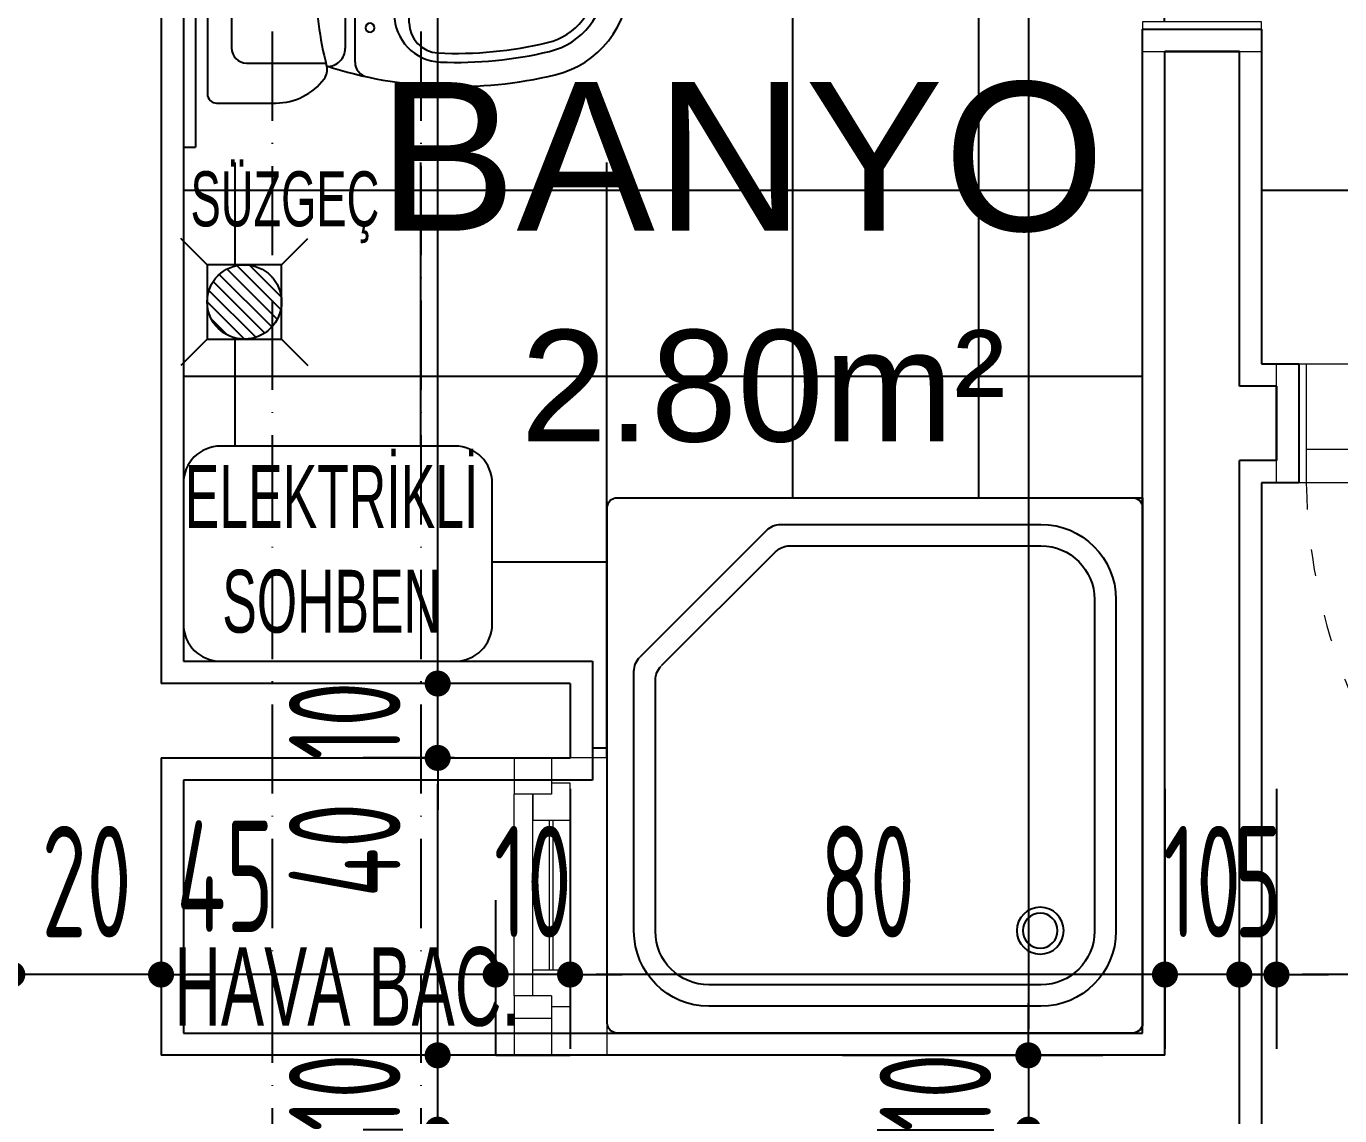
# Model space of a CAD drawing. Extents: x 41749 to 92598, y -24291 to 29432.
# Drawn here: x 59052.9 to 59229.6, y -22874.5 to -22727.9 of the extents above; entities that cross this region are included whole.
import ezdxf

# ---------------------------------------------------------------- set-up
doc = ezdxf.new("R2010")
doc.units = 0
doc.header["$MEASUREMENT"] = 0
doc.header["$PDMODE"] = 3
doc.linetypes.add('ACAD_ISO03W100', pattern=[30, 12, -18])
doc.linetypes.add('ACAD_ISO10W100', pattern=[18, 12, -3, 0, -3])
doc.layers.get('0').update_dxf_attribs({"linetype": 'CONTINUOUS'})
doc.layers.get('Defpoints').update_dxf_attribs({"linetype": 'CONTINUOUS'})
for name, color, linetype in [('AKS', 10, 'CONTINUOUS'), ('DUVAR', 6, 'CONTINUOUS'), ('İÇ ÖLÇÜ', 95, 'CONTINUOUS'), ('MAHAL', 21, 'CONTINUOUS'), ('SIVA', 7, 'CONTINUOUS'), ('tar', 12, 'CONTINUOUS'), ('tefriş', 12, 'CONTINUOUS'), ('YAZI', 7, 'CONTINUOUS')]:
    doc.layers.add(name, color=color, linetype=linetype)
for name, color, linetype, lineweight in [('KAPI-ACILIM1', 13, 'ACAD_ISO03W100', 20), ('KAPI-GOR', 153, 'CONTINUOUS', 15), ('KAPI-KASA', 34, 'CONTINUOUS', 20)]:
    doc.layers.add(name, color=color, linetype=linetype, lineweight=lineweight)
doc.styles.add('mahal', font='arial.ttf', dxfattribs={"height": 70})
doc.styles.add('OLCU', font='isocpeur.ttf', dxfattribs={"width": 0.59})
doc.dimstyles.new('OLCU3', dxfattribs={"dimscale": 0.5, "dimtxt": 30, "dimasz": 7, "dimexe": 20, "dimexo": 0, "dimgap": 10, "dimtad": 1, "dimdec": 4, "dimrnd": 0.5, "dimdsep": 46, "dimtxsty": 'OLCU', "dimblk1": 'DOT', "dimblk2": 'DOT', "dimsah": 1, "dimcen": 0.09, "dimclrt": 4, "dimadec": 0, "dimazin": 0, "dimtfac": 1, "dimtdec": 4, "dimtix": 1, "dimtmove": 2, "dimatfit": 3, "dimfxl": 0, "dimtolj": 1, "dimtzin": 0, "dimarcsym": 0})

# ---------------------------------------------------------------- blocks, each defined once
blk = doc.blocks.new('klz1')
at = {"layer": 'tefriş', "linetype": 'Continuous'}
for p, q in [((137402.96, 93241.87), (137375.4, 93241.87)), ((137375.4, 93241.87), (137375.4, 93239.87)), ((137402.96, 93241.87), (137430.52, 93241.87)), ((137430.52, 93241.87), (137430.52, 93239.87)), ((137402.96, 93239.87), (137375.4, 93239.87)), ((137402.96, 93239.87), (137430.52, 93239.87)), ((137382.71, 93236.37), (137382.71, 93226.52)), ((137402.96, 93237.87), (137384.21, 93237.87)), ((137402.96, 93237.87), (137421.71, 93237.87)), ((137423.21, 93236.37), (137423.21, 93226.52)), ((137402.96, 93233.87), (137391.86, 93233.87)), ((137402.96, 93233.87), (137414.06, 93233.87)), ((137389.36, 93231.37), (137389.36, 93218.21)), ((137416.56, 93231.37), (137416.56, 93218.21)), ((137402.96, 93214.99), (137391.79, 93214.99)), ((137402.96, 93214.99), (137414.13, 93214.99)), ((137389.5, 93213.37), (137402.96, 93213.37)), ((137416.41, 93213.37), (137402.96, 93213.37)), ((137397.51, 93206.87), (137402.96, 93206.87)), ((137408.41, 93206.87), (137402.96, 93206.87)), ((137396.03, 93204.37), (137402.96, 93204.37)), ((137409.89, 93204.37), (137402.96, 93204.37)), ((137400.47, 93190.01), (137402.96, 93190.01)), ((137405.45, 93190.01), (137402.96, 93190.01))]:
    blk.add_line(p, q, dxfattribs=at)
for centre, radius, start, end in [((137384.21, 93236.37), 1.5, 90, 180), ((137421.71, 93236.37), 1.5, 0, 90), ((137391.86, 93231.37), 2.5, 90, 180), ((137414.06, 93231.37), 2.5, 0, 90), ((137402.96, 93228.87), 2, 90, 270), ((137402.96, 93228.87), 2, 270, 90), ((137392.71, 93226.52), 10, 180, 233.367), ((137413.21, 93226.52), 10, 306.633, 0), ((137402.96, 93163.59), 56.29, 90, 104.5064), ((137402.96, 93163.59), 56.29, 75.4936, 90), ((137455.46, 93196.51), 70, 162.0548, 193.5362), ((137388.23, 93220.5), 2.5, 233.367, 284.5064), ((137391.79, 93217.99), 3, 178.6368, 270), ((137414.13, 93217.99), 3, 270, 1.3632), ((137350.46, 93196.51), 70, 346.4638, 17.9452), ((137417.68, 93220.5), 2.5, 255.4936, 306.633), ((137389.5, 93210.87), 2.5, 90, 167.7163), ((137416.41, 93210.87), 2.5, 12.2837, 90), ((137395.21, 93210.87), 0.75, 0, 180), ((137395.21, 93210.87), 0.75, 180, 0), ((137410.71, 93210.87), 0.75, 0, 180), ((137410.71, 93210.87), 0.75, 180, 0), ((137397.51, 93198.87), 8, 90, 177.6672), ((137408.41, 93198.87), 8, 2.3328, 90), ((137396.03, 93199.37), 5, 90, 177.2441), ((137409.89, 93199.37), 5, 2.7559, 90), ((137455.46, 93196.51), 66, 177.6672, 193.5362), ((137455.46, 93196.51), 64.5, 177.2441, 193.5362), ((137350.46, 93196.51), 64.5, 346.4638, 2.7559), ((137350.46, 93196.51), 66, 346.4638, 2.3328), ((137400.47, 93189.01), 1, 90, 187.7658), ((137455.46, 93196.51), 56.5, 187.7658, 193.5362), ((137350.46, 93196.51), 56.5, 346.4638, 352.2342), ((137405.45, 93189.01), 1, 352.2342, 90), ((137402.96, 93183.87), 2.5, 193.5362, 270), ((137402.96, 93183.87), 2.5, 270, 346.4638), ((137402.96, 93183.87), 16, 193.5362, 270), ((137402.96, 93183.87), 12, 193.5362, 270), ((137402.96, 93183.87), 10.5, 193.5362, 270), ((137402.96, 93183.87), 10.5, 270, 346.4638), ((137402.96, 93183.87), 12, 270, 346.4638), ((137402.96, 93183.87), 16, 270, 346.4638)]:
    blk.add_arc(centre, radius, start, end, dxfattribs=at)
blk = doc.blocks.new('d3')
at = {"layer": 'tefriş', "linetype": 'Continuous'}
for p, q in [((142185.37, 92449.76), (142106.87, 92449.76)), ((142106.87, 92449.76), (142106.87, 92371.26)), ((142186.87, 92371.26), (142186.87, 92448.26)), ((142160.92, 92445.76), (142122.07, 92445.76)), ((142163.04, 92444.88), (142181.99, 92425.93)), ((142159.59, 92442.56), (142122.07, 92442.56)), ((142161.71, 92441.68), (142178.79, 92424.61)), ((142110.87, 92434.56), (142110.87, 92384.96)), ((142114.07, 92434.56), (142114.07, 92384.96)), ((142179.67, 92384.96), (142179.67, 92422.48)), ((142182.87, 92384.96), (142182.87, 92423.81)), ((142122.07, 92376.96), (142171.67, 92376.96)), ((142122.07, 92373.76), (142171.67, 92373.76)), ((142108.37, 92369.76), (142185.37, 92369.76))]:
    blk.add_line(p, q, dxfattribs=at)
for radius in [3.5, 2.6]:
    blk.add_circle((142122.17, 92385.06), radius, dxfattribs=at)
for centre, radius, start, end in [((142108.37, 92448.26), 1.5, 90, 180), ((142185.37, 92448.26), 1.5, 0, 90), ((142122.07, 92434.56), 11.2, 90, 180), ((142160.92, 92442.76), 3, 45, 90), ((142122.07, 92434.56), 8, 90, 180), ((142159.59, 92439.56), 3, 45, 90), ((142179.87, 92423.81), 3, 0, 45), ((142176.67, 92422.48), 3, 0, 45), ((142122.07, 92384.96), 11.2, 180, 270), ((142122.07, 92384.96), 8, 180, 270), ((142171.67, 92384.96), 8, 270, 0), ((142171.67, 92384.96), 11.2, 270, 0), ((142108.37, 92371.26), 1.5, 180, 270), ((142185.37, 92371.26), 1.5, 270, 0)]:
    blk.add_arc(centre, radius, start, end, dxfattribs=at)
blk = doc.blocks.new('DOT')
at = {"color": 0, "linetype": 'ByBlock'}
blk.add_line((-0.5, 0), (-1, 0), dxfattribs=at)
at = {"color": 0, "linetype": 'ByBlock', "const_width": 0.5}
blk.add_lwpolyline([(-0.25, 0, 1), (0.25, 0, 1)], format="xyb", close=True, dxfattribs=at)
blk = doc.blocks.new('*D834')
at = {"layer": 'Defpoints', "color": 0, "transparency": 16777216}
for p in [(59221.06, -22781.34), (59311.06, -22781.34), (59221.06, -22855.48)]:
    blk.add_point(p, dxfattribs=at)
at = {"layer": 'İÇ ÖLÇÜ', "color": 0, "lineweight": -2, "transparency": 16777216}
for p, q in [((59221.06, -22830.48), (59221.06, -22865.48)), ((59311.06, -22830.48), (59311.06, -22865.48)), ((59307.56, -22855.48), (59224.56, -22855.48))]:
    blk.add_line(p, q, dxfattribs=at)
at = {"layer": 'İÇ ÖLÇÜ', "color": 0, "lineweight": -2, "transparency": 16777216, "xscale": 3.5, "yscale": 3.5, "zscale": 3.5, "rotation": 180}
blk.add_blockref('DOT', (59221.06, -22855.48), dxfattribs=at)
at = {"layer": 'İÇ ÖLÇÜ', "color": 0, "lineweight": -2, "transparency": 16777216, "xscale": 3.5, "yscale": 3.5, "zscale": 3.5}
blk.add_blockref('DOT', (59311.06, -22855.48), dxfattribs=at)
at = {"layer": 'İÇ ÖLÇÜ', "color": 4, "transparency": 16777216, "insert": (59266.06, -22842.98), "char_height": 15, "attachment_point": 5, "style": 'OLCU'}
blk.add_mtext('\\A1;90', dxfattribs=at)
blk = doc.blocks.new('*D835')
at = {"layer": 'Defpoints', "color": 0, "transparency": 16777216}
for p in [(59221.06, -22781.34), (59216.06, -22786.34), (59216.06, -22855.48)]:
    blk.add_point(p, dxfattribs=at)
at = {"layer": 'İÇ ÖLÇÜ', "color": 0, "lineweight": -2, "transparency": 16777216}
for p, q in [((59216.06, -22830.48), (59216.06, -22865.48)), ((59221.06, -22830.48), (59221.06, -22865.48)), ((59212.56, -22855.48), (59209.06, -22855.48)), ((59221.06, -22855.48), (59216.06, -22855.48)), ((59224.56, -22855.48), (59228.06, -22855.48))]:
    blk.add_line(p, q, dxfattribs=at)
at = {"layer": 'İÇ ÖLÇÜ', "color": 0, "lineweight": -2, "transparency": 16777216, "xscale": 3.5, "yscale": 3.5, "zscale": 3.5}
blk.add_blockref('DOT', (59216.06, -22855.48), dxfattribs=at)
at = {"layer": 'İÇ ÖLÇÜ', "color": 0, "lineweight": -2, "transparency": 16777216, "xscale": 3.5, "yscale": 3.5, "zscale": 3.5, "rotation": 180}
blk.add_blockref('DOT', (59221.06, -22855.48), dxfattribs=at)
at = {"layer": 'İÇ ÖLÇÜ', "color": 4, "transparency": 16777216, "insert": (59218.56, -22842.98), "char_height": 15, "attachment_point": 5, "style": 'OLCU'}
blk.add_mtext('\\A1;5', dxfattribs=at)
blk = doc.blocks.new('*D905')
at = {"layer": 'Defpoints', "color": 0, "transparency": 16777216}
for p in [(59206.06, -22786.34), (59216.06, -22786.34), (59206.06, -22855.48)]:
    blk.add_point(p, dxfattribs=at)
at = {"layer": 'İÇ ÖLÇÜ', "color": 0, "lineweight": -2, "transparency": 16777216}
for p, q in [((59206.06, -22830.48), (59206.06, -22865.48)), ((59216.06, -22830.48), (59216.06, -22865.48)), ((59202.56, -22855.48), (59199.06, -22855.48)), ((59216.06, -22855.48), (59206.06, -22855.48)), ((59219.56, -22855.48), (59223.06, -22855.48))]:
    blk.add_line(p, q, dxfattribs=at)
at = {"layer": 'İÇ ÖLÇÜ', "color": 0, "lineweight": -2, "transparency": 16777216, "xscale": 3.5, "yscale": 3.5, "zscale": 3.5}
blk.add_blockref('DOT', (59206.06, -22855.48), dxfattribs=at)
at = {"layer": 'İÇ ÖLÇÜ', "color": 0, "lineweight": -2, "transparency": 16777216, "xscale": 3.5, "yscale": 3.5, "zscale": 3.5, "rotation": 180}
blk.add_blockref('DOT', (59216.06, -22855.48), dxfattribs=at)
at = {"layer": 'İÇ ÖLÇÜ', "color": 4, "transparency": 16777216, "insert": (59211.06, -22842.98), "char_height": 15, "attachment_point": 5, "style": 'OLCU'}
blk.add_mtext('\\A1;10', dxfattribs=at)
blk = doc.blocks.new('*D906')
at = {"layer": 'Defpoints', "color": 0, "transparency": 16777216}
for p in [(59206.06, -22786.34), (59126.06, -22821.34), (59126.06, -22855.48)]:
    blk.add_point(p, dxfattribs=at)
at = {"layer": 'İÇ ÖLÇÜ', "color": 0, "lineweight": -2, "transparency": 16777216}
for p, q in [((59126.06, -22830.48), (59126.06, -22865.48)), ((59206.06, -22830.48), (59206.06, -22865.48)), ((59202.56, -22855.48), (59129.56, -22855.48))]:
    blk.add_line(p, q, dxfattribs=at)
at = {"layer": 'İÇ ÖLÇÜ', "color": 0, "lineweight": -2, "transparency": 16777216, "xscale": 3.5, "yscale": 3.5, "zscale": 3.5, "rotation": 180}
blk.add_blockref('DOT', (59126.06, -22855.48), dxfattribs=at)
at = {"layer": 'İÇ ÖLÇÜ', "color": 0, "lineweight": -2, "transparency": 16777216, "xscale": 3.5, "yscale": 3.5, "zscale": 3.5}
blk.add_blockref('DOT', (59206.06, -22855.48), dxfattribs=at)
at = {"layer": 'İÇ ÖLÇÜ', "color": 4, "transparency": 16777216, "insert": (59166.06, -22842.98), "char_height": 15, "attachment_point": 5, "style": 'OLCU'}
blk.add_mtext('\\A1;80', dxfattribs=at)
blk = doc.blocks.new('*D907')
at = {"layer": 'Defpoints', "color": 0, "transparency": 16777216}
for p in [(59126.06, -22821.34), (59116.06, -22855.48), (59116.06, -22866.34)]:
    blk.add_point(p, dxfattribs=at)
at = {"layer": 'İÇ ÖLÇÜ', "color": 0, "lineweight": -2, "transparency": 16777216}
for p, q in [((59126.06, -22830.48), (59126.06, -22865.48)), ((59116.06, -22866.34), (59116.06, -22845.48)), ((59112.56, -22855.48), (59109.06, -22855.48)), ((59126.06, -22855.48), (59116.06, -22855.48)), ((59129.56, -22855.48), (59133.06, -22855.48))]:
    blk.add_line(p, q, dxfattribs=at)
at = {"layer": 'İÇ ÖLÇÜ', "color": 0, "lineweight": -2, "transparency": 16777216, "xscale": 3.5, "yscale": 3.5, "zscale": 3.5}
blk.add_blockref('DOT', (59116.06, -22855.48), dxfattribs=at)
at = {"layer": 'İÇ ÖLÇÜ', "color": 0, "lineweight": -2, "transparency": 16777216, "xscale": 3.5, "yscale": 3.5, "zscale": 3.5, "rotation": 180}
blk.add_blockref('DOT', (59126.06, -22855.48), dxfattribs=at)
at = {"layer": 'İÇ ÖLÇÜ', "color": 4, "transparency": 16777216, "insert": (59121.06, -22842.98), "char_height": 15, "attachment_point": 5, "style": 'OLCU'}
blk.add_mtext('\\A1;10', dxfattribs=at)
blk = doc.blocks.new('*D908')
at = {"layer": 'Defpoints', "color": 0, "transparency": 16777216}
for p in [(59071.06, -22839.61), (59071.06, -22855.48), (59116.06, -22866.34)]:
    blk.add_point(p, dxfattribs=at)
at = {"layer": 'İÇ ÖLÇÜ', "color": 0, "lineweight": -2, "transparency": 16777216}
for p, q in [((59071.06, -22839.61), (59071.06, -22865.48)), ((59116.06, -22866.34), (59116.06, -22845.48)), ((59112.56, -22855.48), (59074.56, -22855.48))]:
    blk.add_line(p, q, dxfattribs=at)
at = {"layer": 'İÇ ÖLÇÜ', "color": 0, "lineweight": -2, "transparency": 16777216, "xscale": 3.5, "yscale": 3.5, "zscale": 3.5, "rotation": 180}
blk.add_blockref('DOT', (59071.06, -22855.48), dxfattribs=at)
at = {"layer": 'İÇ ÖLÇÜ', "color": 0, "lineweight": -2, "transparency": 16777216, "xscale": 3.5, "yscale": 3.5, "zscale": 3.5}
blk.add_blockref('DOT', (59116.06, -22855.48), dxfattribs=at)
at = {"layer": 'İÇ ÖLÇÜ', "color": 4, "transparency": 16777216, "insert": (59079.67, -22842.26), "char_height": 15, "attachment_point": 5, "style": 'OLCU'}
blk.add_mtext('\\A1;45', dxfattribs=at)
blk = doc.blocks.new('*D909')
at = {"layer": 'Defpoints', "color": 0, "transparency": 16777216}
for p in [(59051.06, -22839.61), (59071.06, -22839.61), (59051.06, -22855.48)]:
    blk.add_point(p, dxfattribs=at)
at = {"layer": 'İÇ ÖLÇÜ', "color": 0, "lineweight": -2, "transparency": 16777216}
for p, q in [((59051.06, -22839.61), (59051.06, -22865.48)), ((59071.06, -22839.61), (59071.06, -22865.48)), ((59047.56, -22855.48), (59044.06, -22855.48)), ((59071.06, -22855.48), (59051.06, -22855.48)), ((59074.56, -22855.48), (59078.06, -22855.48))]:
    blk.add_line(p, q, dxfattribs=at)
at = {"layer": 'İÇ ÖLÇÜ', "color": 0, "lineweight": -2, "transparency": 16777216, "xscale": 3.5, "yscale": 3.5, "zscale": 3.5}
blk.add_blockref('DOT', (59051.06, -22855.48), dxfattribs=at)
at = {"layer": 'İÇ ÖLÇÜ', "color": 0, "lineweight": -2, "transparency": 16777216, "xscale": 3.5, "yscale": 3.5, "zscale": 3.5, "rotation": 180}
blk.add_blockref('DOT', (59071.06, -22855.48), dxfattribs=at)
at = {"layer": 'İÇ ÖLÇÜ', "color": 4, "transparency": 16777216, "insert": (59061.06, -22842.98), "char_height": 15, "attachment_point": 5, "style": 'OLCU'}
blk.add_mtext('\\A1;20', dxfattribs=at)
blk = doc.blocks.new('*D863')
at = {"layer": 'Defpoints', "color": 0, "transparency": 16777216}
for p in [(59108.26, -22866.34), (59136.63, -22866.34), (59136.63, -22876.34)]:
    blk.add_point(p, dxfattribs=at)
at = {"layer": 'İÇ ÖLÇÜ', "color": 0, "lineweight": -2, "transparency": 16777216}
for p, q in [((59108.26, -22862.84), (59108.26, -22859.34)), ((59133.26, -22866.34), (59098.26, -22866.34)), ((59108.26, -22876.34), (59108.26, -22866.34)), ((59133.26, -22876.34), (59098.26, -22876.34)), ((59108.26, -22879.84), (59108.26, -22883.34))]:
    blk.add_line(p, q, dxfattribs=at)
at = {"layer": 'İÇ ÖLÇÜ', "color": 0, "lineweight": -2, "transparency": 16777216, "xscale": 3.5, "yscale": 3.5, "zscale": 3.5}
for p, rotation in [((59108.26, -22866.34), 270), ((59108.26, -22876.34), 90)]:
    blk.add_blockref('DOT', p, dxfattribs=dict(at, rotation=rotation))
at = {"layer": 'İÇ ÖLÇÜ', "color": 4, "transparency": 16777216, "insert": (59095.76, -22871.34), "char_height": 15, "attachment_point": 5, "rotation": 90, "style": 'OLCU'}
blk.add_mtext('\\A1;10', dxfattribs=at)
blk = doc.blocks.new('*D864')
at = {"layer": 'Defpoints', "color": 0, "transparency": 16777216}
for p in [(59108.26, -22826.34), (59110.51, -22826.34), (59136.63, -22866.34)]:
    blk.add_point(p, dxfattribs=at)
at = {"layer": 'İÇ ÖLÇÜ', "color": 0, "lineweight": -2, "transparency": 16777216}
for p, q in [((59110.51, -22826.34), (59098.26, -22826.34)), ((59108.26, -22862.84), (59108.26, -22829.84)), ((59133.26, -22866.34), (59098.26, -22866.34))]:
    blk.add_line(p, q, dxfattribs=at)
at = {"layer": 'İÇ ÖLÇÜ', "color": 0, "lineweight": -2, "transparency": 16777216, "xscale": 3.5, "yscale": 3.5, "zscale": 3.5}
for p, rotation in [((59108.26, -22826.34), 90), ((59108.26, -22866.34), 270)]:
    blk.add_blockref('DOT', p, dxfattribs=dict(at, rotation=rotation))
at = {"layer": 'İÇ ÖLÇÜ', "color": 4, "transparency": 16777216, "insert": (59095.76, -22838.74), "char_height": 15, "attachment_point": 5, "rotation": 90, "style": 'OLCU'}
blk.add_mtext('\\A1;40', dxfattribs=at)
blk = doc.blocks.new('*D865')
at = {"layer": 'Defpoints', "color": 0, "transparency": 16777216}
for p in [(59108.26, -22816.34), (59110.51, -22816.34), (59110.51, -22826.34)]:
    blk.add_point(p, dxfattribs=at)
at = {"layer": 'İÇ ÖLÇÜ', "color": 0, "lineweight": -2, "transparency": 16777216}
for p, q in [((59108.26, -22812.84), (59108.26, -22809.34)), ((59110.51, -22816.34), (59098.26, -22816.34)), ((59108.26, -22826.34), (59108.26, -22816.34)), ((59110.51, -22826.34), (59098.26, -22826.34)), ((59108.26, -22829.84), (59108.26, -22833.34))]:
    blk.add_line(p, q, dxfattribs=at)
at = {"layer": 'İÇ ÖLÇÜ', "color": 0, "lineweight": -2, "transparency": 16777216, "xscale": 3.5, "yscale": 3.5, "zscale": 3.5}
for p, rotation in [((59108.26, -22816.34), 270), ((59108.26, -22826.34), 90)]:
    blk.add_blockref('DOT', p, dxfattribs=dict(at, rotation=rotation))
at = {"layer": 'İÇ ÖLÇÜ', "color": 4, "transparency": 16777216, "insert": (59095.76, -22821.34), "char_height": 15, "attachment_point": 5, "rotation": 90, "style": 'OLCU'}
blk.add_mtext('\\A1;10', dxfattribs=at)
blk = doc.blocks.new('*D866')
at = {"layer": 'Defpoints', "color": 0, "transparency": 16777216}
for p in [(59108.26, -22641.34), (59116.06, -22641.34), (59110.51, -22816.34)]:
    blk.add_point(p, dxfattribs=at)
at = {"layer": 'İÇ ÖLÇÜ', "color": 0, "lineweight": -2, "transparency": 16777216}
for p, q in [((59116.06, -22641.34), (59098.26, -22641.34)), ((59108.26, -22812.84), (59108.26, -22644.84)), ((59110.51, -22816.34), (59098.26, -22816.34))]:
    blk.add_line(p, q, dxfattribs=at)
at = {"layer": 'İÇ ÖLÇÜ', "color": 0, "lineweight": -2, "transparency": 16777216, "xscale": 3.5, "yscale": 3.5, "zscale": 3.5}
for p, rotation in [((59108.26, -22641.34), 90), ((59108.26, -22816.34), 270)]:
    blk.add_blockref('DOT', p, dxfattribs=dict(at, rotation=rotation))
at = {"layer": 'İÇ ÖLÇÜ', "color": 4, "transparency": 16777216, "insert": (59095.76, -22699.24), "char_height": 15, "attachment_point": 5, "rotation": 90, "style": 'OLCU'}
blk.add_mtext('\\A1;175', dxfattribs=at)
blk = doc.blocks.new('*D784')
at = {"layer": 'Defpoints', "color": 0, "transparency": 16777216}
for p in [(59176.06, -22641.34), (59162.01, -22866.34), (59187.69, -22866.34)]:
    blk.add_point(p, dxfattribs=at)
at = {"layer": 'İÇ ÖLÇÜ', "color": 0, "lineweight": -2, "transparency": 16777216}
for p, q in [((59176.06, -22641.34), (59197.69, -22641.34)), ((59187.69, -22644.84), (59187.69, -22862.84)), ((59162.69, -22866.34), (59197.69, -22866.34))]:
    blk.add_line(p, q, dxfattribs=at)
at = {"layer": 'İÇ ÖLÇÜ', "color": 0, "lineweight": -2, "transparency": 16777216, "xscale": 3.5, "yscale": 3.5, "zscale": 3.5}
for p, rotation in [((59187.69, -22641.34), 90), ((59187.69, -22866.34), 270)]:
    blk.add_blockref('DOT', p, dxfattribs=dict(at, rotation=rotation))
at = {"layer": 'İÇ ÖLÇÜ', "color": 4, "transparency": 16777216, "insert": (59175.19, -22715.4), "char_height": 15, "attachment_point": 5, "rotation": 90, "style": 'OLCU'}
blk.add_mtext('\\A1;225', dxfattribs=at)
blk = doc.blocks.new('*D785')
at = {"layer": 'Defpoints', "color": 0, "transparency": 16777216}
for p in [(59162.01, -22866.34), (59162.01, -22876.34), (59187.69, -22876.34)]:
    blk.add_point(p, dxfattribs=at)
at = {"layer": 'İÇ ÖLÇÜ', "color": 0, "lineweight": -2, "transparency": 16777216}
for p, q in [((59187.69, -22862.84), (59187.69, -22859.34)), ((59162.69, -22866.34), (59197.69, -22866.34)), ((59187.69, -22866.34), (59187.69, -22876.34)), ((59162.69, -22876.34), (59197.69, -22876.34)), ((59187.69, -22879.84), (59187.69, -22883.34))]:
    blk.add_line(p, q, dxfattribs=at)
at = {"layer": 'İÇ ÖLÇÜ', "color": 0, "lineweight": -2, "transparency": 16777216, "xscale": 3.5, "yscale": 3.5, "zscale": 3.5}
for p, rotation in [((59187.69, -22866.34), 270), ((59187.69, -22876.34), 90)]:
    blk.add_blockref('DOT', p, dxfattribs=dict(at, rotation=rotation))
at = {"layer": 'İÇ ÖLÇÜ', "color": 4, "transparency": 16777216, "insert": (59175.19, -22871.34), "char_height": 15, "attachment_point": 5, "rotation": 90, "style": 'OLCU'}
blk.add_mtext('\\A1;10', dxfattribs=at)

msp = doc.modelspace()

# ---------------------------------------------------------------- hatches: boundary and pattern name
at = {"layer": 'tar'}
h = msp.add_hatch(dxfattribs=at)
h.set_pattern_fill('ANSI37', color=256, scale=200, angle=45, style=0)
h.set_pattern_definition([(90, (2606, 0), (-25, 5e-15), []), (180, (2606, 0), (-5e-15, -25), [])])
h.paths.add_polyline_path([(59207.56268, -22655.33978), (59203.06268, -22655.33978), (59138.56268, -22655.33978, 0.496913667), (59203.06268, -22727.33978), (59207.56268, -22727.33978)])
h.paths.add_polyline_path([(59322.06272, -22644.33982), (59322.06272, -22639.83982), (59230.06272, -22639.83982), (59230.06272, -22644.33982), (59230.06272, -22728.83982, 0.444578599)])
h.paths.add_polyline_path([(59593.06272, -22644.33978), (59588.06272, -22644.33978), (59588.06272, -22644.33975), (59587.06272, -22644.33975), (59505.06272, -22644.33975), (59504.04659, -22644.33975), (59504.04659, -22644.33978), (59496.06272, -22644.33978), (59436.06272, -22644.33978), (59326.06272, -22644.33978), (59326.06272, -22644.33982), (59322.06272, -22644.33982, -0.444578599), (59230.06272, -22728.83982), (59230.06272, -22644.33982), (59226.06272, -22644.33982), (59226.06272, -22644.33978), (59219.06272, -22644.33978), (59219.06272, -22654.33978), (59219.06268, -22654.33978), (59219.06268, -22655.33978), (59219.06268, -22727.33978), (59219.06268, -22728.33978), (59219.06272, -22728.33978), (59219.06272, -22773.33978), (59224.06272, -22773.33978), (59225.06272, -22773.33978), (59307.06272, -22773.33978), (59311.06272, -22773.33978), (59318.79156, -22773.33978), (59318.79156, -22743.33978), (59440.45463, -22743.33978), (59440.45463, -22773.33978), (59449.06272, -22773.33978), (59450.06272, -22773.33978), (59532.06272, -22773.33978), (59536.06272, -22773.33978), (59536.06272, -22773.33978), (59593.06272, -22773.33978), (59593.06272, -22748.33978), (59593.06272, -22747.33978), (59593.06272, -22665.33978), (59593.06272, -22661.33978)])
h.paths.add_polyline_path([(59202.88772, -22677.16869), (59219.23772, -22677.16869), (59219.23772, -22699.66869), (59202.88772, -22699.66869)], flags=9)
h.paths.add_polyline_path([(59127.29022, -22677.16869), (59149.83522, -22677.16869), (59149.83522, -22699.66869), (59127.29022, -22699.66869)], flags=24)
h.paths.add_polyline_path([(59163.94007, -22727.5621), (59163.94007, -22703.2471), (59186.44007, -22703.2471), (59186.44007, -22727.5621)], flags=24)
h.paths.add_polyline_path([(59149.0232, -22654.39628), (59197.77151, -22654.39628), (59197.77151, -22670.60364), (59149.0232, -22670.60364)], flags=24)
h.paths.add_polyline_path([(59246.59593, -22720.11228), (59246.59593, -22697.56728), (59269.09593, -22697.56728), (59269.09593, -22720.11228)], flags=24)
h.paths.add_polyline_path([(59228.71028, -22708.5526), (59228.71028, -22654.96362), (59244.91044, -22654.96362), (59244.91044, -22708.5526)], flags=24)
h.paths.add_polyline_path([(59291.98237, -22671.61482), (59395.25658, -22671.61482), (59395.25658, -22730.26535), (59291.98237, -22730.26535)], flags=24)
edge = h.paths.add_edge_path()
edge.add_line((59137.2927, -22746.25237), (59074.06272, -22746.25237))
edge.add_line((59074.06272, -22746.25237), (59074.06272, -22756.81589))
edge.add_line((59074.06272, -22756.81589), (59077.26458, -22760.01775))
edge.add_line((59077.26458, -22760.01775), (59087.26458, -22760.01775))
edge.add_line((59087.26458, -22760.01775), (59087.26458, -22770.01775))
edge.add_line((59087.26458, -22770.01775), (59077.26458, -22770.01775))
edge.add_line((59077.26458, -22770.01775), (59074.06272, -22773.21962))
edge.add_line((59074.06272, -22773.21962), (59074.06272, -22789.4061))
edge.add_arc((59079.06272, -22789.4061), 5, 90, 180, ccw=False)
edge.add_line((59079.06272, -22784.4061), (59110.59292, -22784.4061))
edge.add_arc((59110.59292, -22789.4061), 5, 0, 90, ccw=False)
edge.add_line((59115.59292, -22789.4061), (59115.59292, -22808.33978))
edge.add_arc((59110.59292, -22808.33978), 5, 270, 360, ccw=False)
edge.add_line((59110.59292, -22813.33978), (59129.06272, -22813.33978))
edge.add_line((59129.06272, -22813.33978), (59129.06272, -22826.33771))
edge.add_line((59129.06272, -22826.33771), (59131.06272, -22826.33771))
edge.add_line((59131.06272, -22826.33771), (59131.06272, -22792.68978))
edge.add_line((59131.06272, -22792.68978), (59131.06313, -22792.65665))
edge.add_line((59131.06313, -22792.65665), (59131.06434, -22792.62354))
edge.add_line((59131.06434, -22792.62354), (59131.06638, -22792.59047))
edge.add_line((59131.06638, -22792.59047), (59131.06922, -22792.55746))
edge.add_line((59131.06922, -22792.55746), (59131.07287, -22792.52453))
edge.add_line((59131.07287, -22792.52453), (59131.07733, -22792.4917))
edge.add_line((59131.07733, -22792.4917), (59131.08259, -22792.45898))
edge.add_line((59131.08259, -22792.45898), (59131.08866, -22792.42641))
edge.add_line((59131.08866, -22792.42641), (59131.09552, -22792.394))
edge.add_line((59131.09552, -22792.394), (59131.10318, -22792.36176))
edge.add_line((59131.10318, -22792.36176), (59131.11162, -22792.32972))
edge.add_line((59131.11162, -22792.32972), (59131.12085, -22792.2979))
edge.add_line((59131.12085, -22792.2979), (59131.13086, -22792.26631))
edge.add_line((59131.13086, -22792.26631), (59131.14163, -22792.23498))
edge.add_line((59131.14163, -22792.23498), (59131.15318, -22792.20392))
edge.add_line((59131.15318, -22792.20392), (59131.16548, -22792.17316))
edge.add_line((59131.16548, -22792.17316), (59131.17854, -22792.14271))
edge.add_line((59131.17854, -22792.14271), (59131.19233, -22792.11258))
edge.add_line((59131.19233, -22792.11258), (59131.20687, -22792.08281))
edge.add_line((59131.20687, -22792.08281), (59131.22213, -22792.0534))
edge.add_line((59131.22213, -22792.0534), (59131.2381, -22792.02437))
edge.add_line((59131.2381, -22792.02437), (59131.25479, -22791.99574))
edge.add_line((59131.25479, -22791.99574), (59131.27217, -22791.96754))
edge.add_line((59131.27217, -22791.96754), (59131.29023, -22791.93976))
edge.add_line((59131.29023, -22791.93976), (59131.30898, -22791.91244))
edge.add_line((59131.30898, -22791.91244), (59131.32839, -22791.88559))
edge.add_line((59131.32839, -22791.88559), (59131.34845, -22791.85922))
edge.add_line((59131.34845, -22791.85922), (59131.36915, -22791.83335))
edge.add_line((59131.36915, -22791.83335), (59131.39049, -22791.808))
edge.add_line((59131.39049, -22791.808), (59131.41243, -22791.78318))
edge.add_line((59131.41243, -22791.78318), (59131.43499, -22791.7589))
edge.add_line((59131.43499, -22791.7589), (59131.45812, -22791.73519))
edge.add_line((59131.45812, -22791.73519), (59131.48184, -22791.71205))
edge.add_line((59131.48184, -22791.71205), (59131.50611, -22791.6895))
edge.add_line((59131.50611, -22791.6895), (59131.53094, -22791.66755))
edge.add_line((59131.53094, -22791.66755), (59131.55629, -22791.64622))
edge.add_line((59131.55629, -22791.64622), (59131.58216, -22791.62551))
edge.add_line((59131.58216, -22791.62551), (59131.60852, -22791.60545))
edge.add_line((59131.60852, -22791.60545), (59131.63538, -22791.58604))
edge.add_line((59131.63538, -22791.58604), (59131.6627, -22791.5673))
edge.add_line((59131.6627, -22791.5673), (59131.69047, -22791.54923))
edge.add_line((59131.69047, -22791.54923), (59131.71868, -22791.53185))
edge.add_line((59131.71868, -22791.53185), (59131.74731, -22791.51516))
edge.add_line((59131.74731, -22791.51516), (59131.77633, -22791.49919))
edge.add_line((59131.77633, -22791.49919), (59131.80574, -22791.48393))
edge.add_line((59131.80574, -22791.48393), (59131.83552, -22791.4694))
edge.add_line((59131.83552, -22791.4694), (59131.86564, -22791.4556))
edge.add_line((59131.86564, -22791.4556), (59131.8961, -22791.44255))
edge.add_line((59131.8961, -22791.44255), (59131.92686, -22791.43024))
edge.add_line((59131.92686, -22791.43024), (59131.95792, -22791.4187))
edge.add_line((59131.95792, -22791.4187), (59131.98925, -22791.40792))
edge.add_line((59131.98925, -22791.40792), (59132.02083, -22791.39791))
edge.add_line((59132.02083, -22791.39791), (59132.05266, -22791.38868))
edge.add_line((59132.05266, -22791.38868), (59132.0847, -22791.38024))
edge.add_line((59132.0847, -22791.38024), (59132.11693, -22791.37258))
edge.add_line((59132.11693, -22791.37258), (59132.14935, -22791.36572))
edge.add_line((59132.14935, -22791.36572), (59132.18192, -22791.35966))
edge.add_line((59132.18192, -22791.35966), (59132.21463, -22791.35439))
edge.add_line((59132.21463, -22791.35439), (59132.24746, -22791.34994))
edge.add_line((59132.24746, -22791.34994), (59132.2804, -22791.34628))
edge.add_line((59132.2804, -22791.34628), (59132.31341, -22791.34344))
edge.add_line((59132.31341, -22791.34344), (59132.34648, -22791.34141))
edge.add_line((59132.34648, -22791.34141), (59132.37959, -22791.34019))
edge.add_line((59132.37959, -22791.34019), (59132.41272, -22791.33978))
edge.add_line((59132.41272, -22791.33978), (59203.06272, -22791.33978))
edge.add_line((59203.06272, -22791.33978), (59203.06272, -22731.33978))
edge.add_line((59203.06272, -22731.33978), (59203.06268, -22731.33978))
edge.add_line((59203.06268, -22731.33978), (59203.06268, -22727.33978))
edge.add_arc((59198.09183, -22666.90221), 60.64165, 169.0082237, 274.7018617, ccw=False)
edge.add_line((59138.56268, -22655.33978), (59203.06268, -22655.33978))
edge.add_line((59203.06268, -22655.33978), (59203.06268, -22651.33978))
edge.add_line((59203.06268, -22651.33978), (59203.06272, -22651.33978))
edge.add_line((59203.06272, -22651.33978), (59203.06272, -22644.33978))
edge.add_line((59203.06272, -22644.33978), (59074.06272, -22644.33978))
edge.add_line((59074.06272, -22644.33978), (59074.06272, -22650.78819))
edge.add_line((59074.06272, -22650.78819), (59100.89159, -22650.78819))
edge.add_line((59100.89159, -22650.78819), (59101.02826, -22650.78986))
edge.add_line((59101.02826, -22650.78986), (59101.16484, -22650.79489))
edge.add_line((59101.16484, -22650.79489), (59101.30126, -22650.80328))
edge.add_line((59101.30126, -22650.80328), (59101.43743, -22650.815))
edge.add_line((59101.43743, -22650.815), (59101.57327, -22650.83007))
edge.add_line((59101.57327, -22650.83007), (59101.7087, -22650.84846))
edge.add_line((59101.7087, -22650.84846), (59101.84364, -22650.87017))
edge.add_line((59101.84364, -22650.87017), (59101.978, -22650.89519))
edge.add_line((59101.978, -22650.89519), (59102.11171, -22650.9235))
edge.add_line((59102.11171, -22650.9235), (59102.24469, -22650.95508))
edge.add_line((59102.24469, -22650.95508), (59102.37685, -22650.98991))
edge.add_line((59102.37685, -22650.98991), (59102.50812, -22651.02798))
edge.add_line((59102.50812, -22651.02798), (59102.63841, -22651.06925))
edge.add_line((59102.63841, -22651.06925), (59102.76765, -22651.11371))
edge.add_line((59102.76765, -22651.11371), (59102.89576, -22651.16133))
edge.add_line((59102.89576, -22651.16133), (59103.02266, -22651.21208))
edge.add_line((59103.02266, -22651.21208), (59103.14828, -22651.26593))
edge.add_line((59103.14828, -22651.26593), (59103.27254, -22651.32285))
edge.add_line((59103.27254, -22651.32285), (59103.39537, -22651.38279))
edge.add_line((59103.39537, -22651.38279), (59103.51668, -22651.44574))
edge.add_line((59103.51668, -22651.44574), (59103.63642, -22651.51164))
edge.add_line((59103.63642, -22651.51164), (59103.7545, -22651.58046))
edge.add_line((59103.7545, -22651.58046), (59103.87086, -22651.65216))
edge.add_line((59103.87086, -22651.65216), (59103.98543, -22651.72669))
edge.add_line((59103.98543, -22651.72669), (59104.09813, -22651.80401))
edge.add_line((59104.09813, -22651.80401), (59104.20889, -22651.88408))
edge.add_line((59104.20889, -22651.88408), (59104.31766, -22651.96683))
edge.add_line((59104.31766, -22651.96683), (59104.42437, -22652.05224))
edge.add_line((59104.42437, -22652.05224), (59104.52895, -22652.14023))
edge.add_line((59104.52895, -22652.14023), (59104.63134, -22652.23077))
edge.add_line((59104.63134, -22652.23077), (59104.73147, -22652.32379))
edge.add_line((59104.73147, -22652.32379), (59104.82929, -22652.41924))
edge.add_line((59104.82929, -22652.41924), (59104.92474, -22652.51706))
edge.add_line((59104.92474, -22652.51706), (59105.01777, -22652.61719))
edge.add_line((59105.01777, -22652.61719), (59105.1083, -22652.71958))
edge.add_line((59105.1083, -22652.71958), (59105.1963, -22652.82416))
edge.add_line((59105.1963, -22652.82416), (59105.2817, -22652.93087))
edge.add_line((59105.2817, -22652.93087), (59105.36446, -22653.03964))
edge.add_line((59105.36446, -22653.03964), (59105.44452, -22653.15041))
edge.add_line((59105.44452, -22653.15041), (59105.52184, -22653.26311))
edge.add_line((59105.52184, -22653.26311), (59105.59637, -22653.37767))
edge.add_line((59105.59637, -22653.37767), (59105.66807, -22653.49403))
edge.add_line((59105.66807, -22653.49403), (59105.73689, -22653.61211))
edge.add_line((59105.73689, -22653.61211), (59105.80279, -22653.73185))
edge.add_line((59105.80279, -22653.73185), (59105.86574, -22653.85316))
edge.add_line((59105.86574, -22653.85316), (59105.92568, -22653.97599))
edge.add_line((59105.92568, -22653.97599), (59105.9826, -22654.10025))
edge.add_line((59105.9826, -22654.10025), (59106.03645, -22654.22587))
edge.add_line((59106.03645, -22654.22587), (59106.0872, -22654.35277))
edge.add_line((59106.0872, -22654.35277), (59106.13482, -22654.48088))
edge.add_line((59106.13482, -22654.48088), (59106.17928, -22654.61012))
edge.add_line((59106.17928, -22654.61012), (59106.22055, -22654.74041))
edge.add_line((59106.22055, -22654.74041), (59106.25862, -22654.87168))
edge.add_line((59106.25862, -22654.87168), (59106.29346, -22655.00384))
edge.add_line((59106.29346, -22655.00384), (59106.32503, -22655.13682))
edge.add_line((59106.32503, -22655.13682), (59106.35334, -22655.27053))
edge.add_line((59106.35334, -22655.27053), (59106.37836, -22655.40489))
edge.add_line((59106.37836, -22655.40489), (59106.40007, -22655.53983))
edge.add_line((59106.40007, -22655.53983), (59106.41846, -22655.67526))
edge.add_line((59106.41846, -22655.67526), (59106.43353, -22655.8111))
edge.add_line((59106.43353, -22655.8111), (59106.44525, -22655.94727))
edge.add_line((59106.44525, -22655.94727), (59106.45364, -22656.08369))
edge.add_line((59106.45364, -22656.08369), (59106.45867, -22656.22027))
edge.add_line((59106.45867, -22656.22027), (59106.46034, -22656.35694))
edge.add_line((59106.46034, -22656.35694), (59106.46034, -22685.71944))
edge.add_line((59106.46034, -22685.71944), (59106.45867, -22685.8561))
edge.add_line((59106.45867, -22685.8561), (59106.45364, -22685.99268))
edge.add_line((59106.45364, -22685.99268), (59106.44525, -22686.1291))
edge.add_line((59106.44525, -22686.1291), (59106.43353, -22686.26527))
edge.add_line((59106.43353, -22686.26527), (59106.41846, -22686.40111))
edge.add_line((59106.41846, -22686.40111), (59106.40007, -22686.53654))
edge.add_line((59106.40007, -22686.53654), (59106.37836, -22686.67148))
edge.add_line((59106.37836, -22686.67148), (59106.35334, -22686.80585))
edge.add_line((59106.35334, -22686.80585), (59106.32503, -22686.93956))
edge.add_line((59106.32503, -22686.93956), (59106.29346, -22687.07253))
edge.add_line((59106.29346, -22687.07253), (59106.25862, -22687.20469))
edge.add_line((59106.25862, -22687.20469), (59106.22055, -22687.33596))
edge.add_line((59106.22055, -22687.33596), (59106.17928, -22687.46625))
edge.add_line((59106.17928, -22687.46625), (59106.13482, -22687.59549))
edge.add_line((59106.13482, -22687.59549), (59106.0872, -22687.7236))
edge.add_line((59106.0872, -22687.7236), (59106.03645, -22687.85051))
edge.add_line((59106.03645, -22687.85051), (59105.9826, -22687.97612))
edge.add_line((59105.9826, -22687.97612), (59105.92568, -22688.10038))
edge.add_line((59105.92568, -22688.10038), (59105.86574, -22688.22321))
edge.add_line((59105.86574, -22688.22321), (59105.80279, -22688.34453))
edge.add_line((59105.80279, -22688.34453), (59105.73689, -22688.46426))
edge.add_line((59105.73689, -22688.46426), (59105.66807, -22688.58235))
edge.add_line((59105.66807, -22688.58235), (59105.59637, -22688.69871))
edge.add_line((59105.59637, -22688.69871), (59105.52184, -22688.81327))
edge.add_line((59105.52184, -22688.81327), (59105.44452, -22688.92597))
edge.add_line((59105.44452, -22688.92597), (59105.36446, -22689.03674))
edge.add_line((59105.36446, -22689.03674), (59105.2817, -22689.14551))
edge.add_line((59105.2817, -22689.14551), (59105.1963, -22689.25221))
edge.add_line((59105.1963, -22689.25221), (59105.1083, -22689.35679))
edge.add_line((59105.1083, -22689.35679), (59105.01777, -22689.45918))
edge.add_line((59105.01777, -22689.45918), (59104.92474, -22689.55932))
edge.add_line((59104.92474, -22689.55932), (59104.82929, -22689.65714))
edge.add_line((59104.82929, -22689.65714), (59104.73147, -22689.75259))
edge.add_line((59104.73147, -22689.75259), (59104.63134, -22689.84561))
edge.add_line((59104.63134, -22689.84561), (59104.52895, -22689.93614))
edge.add_line((59104.52895, -22689.93614), (59104.42437, -22690.02414))
edge.add_line((59104.42437, -22690.02414), (59104.31766, -22690.10954))
edge.add_line((59104.31766, -22690.10954), (59104.20889, -22690.1923))
edge.add_line((59104.20889, -22690.1923), (59104.09813, -22690.27236))
edge.add_line((59104.09813, -22690.27236), (59103.98543, -22690.34968))
edge.add_line((59103.98543, -22690.34968), (59103.87086, -22690.42422))
edge.add_line((59103.87086, -22690.42422), (59103.7545, -22690.49591))
edge.add_line((59103.7545, -22690.49591), (59103.63642, -22690.56473))
edge.add_line((59103.63642, -22690.56473), (59103.51668, -22690.63064))
edge.add_line((59103.51668, -22690.63064), (59103.39537, -22690.69358))
edge.add_line((59103.39537, -22690.69358), (59103.27254, -22690.75353))
edge.add_line((59103.27254, -22690.75353), (59103.14828, -22690.81044))
edge.add_line((59103.14828, -22690.81044), (59103.02266, -22690.86429))
edge.add_line((59103.02266, -22690.86429), (59102.89576, -22690.91504))
edge.add_line((59102.89576, -22690.91504), (59102.76765, -22690.96266))
edge.add_line((59102.76765, -22690.96266), (59102.63841, -22691.00712))
edge.add_line((59102.63841, -22691.00712), (59102.50812, -22691.0484))
edge.add_line((59102.50812, -22691.0484), (59102.37685, -22691.08646))
edge.add_line((59102.37685, -22691.08646), (59102.24469, -22691.1213))
edge.add_line((59102.24469, -22691.1213), (59102.11171, -22691.15288))
edge.add_line((59102.11171, -22691.15288), (59101.978, -22691.18119))
edge.add_line((59101.978, -22691.18119), (59101.84364, -22691.2062))
edge.add_line((59101.84364, -22691.2062), (59101.7087, -22691.22791))
edge.add_line((59101.7087, -22691.22791), (59101.57327, -22691.24631))
edge.add_line((59101.57327, -22691.24631), (59101.43743, -22691.26137))
edge.add_line((59101.43743, -22691.26137), (59101.30126, -22691.2731))
edge.add_line((59101.30126, -22691.2731), (59101.16484, -22691.28148))
edge.add_line((59101.16484, -22691.28148), (59101.02826, -22691.28651))
edge.add_line((59101.02826, -22691.28651), (59100.89159, -22691.28819))
edge.add_line((59100.89159, -22691.28819), (59074.06272, -22691.28819))
edge.add_line((59074.06272, -22691.28819), (59074.06272, -22695.93586))
edge.add_line((59074.06272, -22695.93586), (59137.2927, -22695.93586))
edge.add_line((59137.2927, -22695.93586), (59137.2927, -22746.25237))
at = {"layer": 'tefriş', "linetype": 'Continuous'}
h = msp.add_hatch(dxfattribs=at)
h.set_pattern_fill('ANSI31', color=256, scale=10, style=0)
h.set_pattern_definition([(315, (10098.6632, -29257.1528), (-0.883883476, -0.883883476), [])])
h.paths.add_polyline_path([(59087.26458, -22765.01775, 1), (59077.26458, -22765.01775, 1)])

# ---------------------------------------------------------------- linework, layer by layer
at = {"layer": 'AKS', "linetype": 'ACAD_ISO10W100'}
for p, q in [((59086.06272, -23591.33978), (59086.06272, -21978.06351)), ((59106.06272, -23591.33978), (59106.06272, -21978.06351))]:
    msp.add_line(p, q, dxfattribs=at)
at = {"layer": 'DUVAR'}
for p, q in [((59071.06272, -22641.33978), (59071.06272, -22816.33978)), ((59206.06268, -22731.33978), (59216.06268, -22731.33978)), ((59206.06268, -22731.33978), (59216.06268, -22731.33978)), ((59206.06268, -22731.33978), (59216.06268, -22731.33978)), ((59216.06268, -22731.33978), (59206.06268, -22731.33978)), ((59216.06268, -22731.33978), (59206.06268, -22731.33978)), ((59206.06268, -22731.33978), (59216.06268, -22731.33978)), ((59206.06268, -22731.33978), (59216.06268, -22731.33978)), ((59216.06268, -22731.33978), (59206.06268, -22731.33978)), ((59206.06268, -22731.33978), (59216.06268, -22731.33978)), ((59216.06268, -22731.34318), (59206.06268, -22731.34318)), ((59206.06272, -22806.33978), (59206.06272, -22731.33978)), ((59216.06272, -22731.33978), (59206.06272, -22731.33978)), ((59216.06272, -22776.33978), (59216.06272, -22731.33978)), ((59221.06272, -22776.33978), (59216.06272, -22776.33978)), ((59221.05932, -22776.33978), (59221.05932, -22786.33978)), ((59221.06272, -22776.33975), (59221.06272, -22786.33975)), ((59221.06272, -22786.33978), (59221.06272, -22776.33978)), ((59221.06272, -22786.33978), (59221.06272, -22776.33978)), ((59221.06272, -22786.33978), (59221.06272, -22776.33978)), ((59221.06272, -22776.33978), (59221.06272, -22786.33978)), ((59221.06272, -22776.33978), (59221.06272, -22786.33978)), ((59221.06272, -22786.33978), (59221.06272, -22776.33978)), ((59221.06272, -22786.33978), (59221.06272, -22776.33978)), ((59221.06272, -22776.33978), (59221.06272, -22786.33978)), ((59221.06272, -22786.33978), (59221.06272, -22776.33978)), ((59221.06272, -22786.33978), (59216.06272, -22786.33978)), ((59216.06272, -22876.33978), (59216.06272, -22786.33978)), ((59206.06272, -22866.33978), (59206.06272, -22806.33978)), ((59126.06272, -22816.33978), (59071.06272, -22816.33978)), ((59126.06272, -22816.33978), (59126.06272, -22826.33771)), ((59071.06272, -22826.33771), (59071.06272, -22866.33978)), ((59071.06272, -22826.33771), (59126.06272, -22826.33771)), ((59116.06272, -22866.33978), (59071.06272, -22866.33978)), ((59116.06272, -22866.33874), (59126.06272, -22866.33874)), ((59206.06272, -22866.33978), (59126.06272, -22866.33978))]:
    msp.add_line(p, q, dxfattribs=at)
at = {"layer": 'KAPI-ACILIM1', "ltscale": 0.3}
msp.add_arc((59300.9452, -22788.19564), 75.89111, 180.8638296, 274.6235801, dxfattribs=at)
at = {"layer": 'KAPI-GOR'}
for p, q in [((59225.06272, -22773.33978), (59307.06272, -22773.33978)), ((59118.56272, -22826.33771), (59118.56272, -22831.21628)), ((59123.56272, -22826.33771), (59118.56272, -22826.33771)), ((59118.56272, -22826.33771), (59118.56272, -22831.21628)), ((59123.56272, -22826.33771), (59123.56272, -22831.21628)), ((59123.56272, -22826.33771), (59123.56272, -22831.21628)), ((59126.06272, -22829.71628), (59123.56272, -22829.71628)), ((59126.06272, -22834.71628), (59126.06272, -22829.71628)), ((59126.06272, -22834.71628), (59126.06272, -22829.71628)), ((59123.56272, -22831.21628), (59118.56272, -22831.21628)), ((59123.56272, -22831.21628), (59118.56272, -22831.21628)), ((59118.56272, -22858.33874), (59118.56272, -22831.21628)), ((59121.06272, -22831.21628), (59121.06272, -22834.71628)), ((59121.06272, -22834.71628), (59121.06272, -22831.21628)), ((59123.56272, -22831.21628), (59121.06272, -22831.21628)), ((59121.06272, -22834.71628), (59126.06272, -22834.71628)), ((59121.06272, -22854.83874), (59121.06272, -22834.71628)), ((59123.31272, -22854.83874), (59123.31272, -22834.71628)), ((59123.81272, -22854.83874), (59123.81272, -22834.71628)), ((59126.06272, -22854.83874), (59126.06272, -22834.71628)), ((59121.06272, -22854.83874), (59126.06272, -22854.83874)), ((59121.06272, -22858.33874), (59121.06272, -22854.83874)), ((59126.06272, -22854.83874), (59126.06272, -22859.83874)), ((59123.56272, -22858.33874), (59118.56272, -22858.33874)), ((59118.56272, -22858.33874), (59118.56272, -22866.33874)), ((59123.56272, -22858.33874), (59123.56272, -22866.33874)), ((59126.06272, -22859.83874), (59123.56272, -22859.83874)), ((59118.56272, -22861.33931), (59123.56272, -22861.33978))]:
    msp.add_line(p, q, dxfattribs=at)
msp.add_lwpolyline([(59126.06272, -22866.33704), (59131.06272, -22866.33704), (59131.06272, -22826.33771), (59128.56272, -22826.33771), (59126.06272, -22826.33771)], dxfattribs=at)
at = {"layer": 'KAPI-KASA'}
for p, q in [((59225.06272, -22784.83978), (59307.06272, -22784.83978)), ((59307.06272, -22789.33978), (59225.06272, -22789.33978))]:
    msp.add_line(p, q, dxfattribs=at)
for points in [[(59203.06268, -22727.33978), (59203.06268, -22731.33978), (59219.06268, -22731.33978), (59219.06268, -22727.33978), (59203.06268, -22727.33978)], [(59225.06272, -22789.33978), (59221.06272, -22789.33978), (59221.06272, -22773.33978), (59225.06272, -22773.33978), (59225.06272, -22789.33978)]]:
    msp.add_lwpolyline(points, close=True, dxfattribs=at)
at = {"layer": 'SIVA'}
for p, q in [((59074.06272, -22644.33978), (59074.06272, -22813.33978)), ((59203.06272, -22806.33978), (59203.06272, -22728.33978)), ((59203.06272, -22728.33978), (59219.06272, -22728.33978)), ((59219.06272, -22728.33978), (59219.06272, -22773.33978)), ((59219.06272, -22773.33978), (59224.06272, -22773.33978)), ((59224.06272, -22773.33978), (59224.06272, -22789.33978)), ((59224.06272, -22789.33978), (59219.06272, -22789.33978)), ((59219.06272, -22789.33978), (59219.06272, -22879.33978)), ((59203.06272, -22863.33978), (59203.06272, -22806.33978)), ((59074.06272, -22813.33978), (59129.06272, -22813.33978)), ((59129.06272, -22813.33978), (59129.06272, -22829.33771)), ((59129.06272, -22829.33771), (59074.06272, -22829.33771)), ((59074.06272, -22829.33771), (59074.06272, -22863.33978)), ((59074.06272, -22863.33978), (59113.06271, -22863.33978)), ((59113.06271, -22863.33978), (59113.06271, -22863.33874)), ((59113.06271, -22863.33874), (59129.06272, -22863.33874)), ((59129.06272, -22863.33874), (59129.06272, -22863.33978)), ((59129.06272, -22863.33978), (59203.06272, -22863.33978))]:
    msp.add_line(p, q, dxfattribs=at)
at = {"layer": 'tefriş', "linetype": 'Continuous'}
for p, q in [((59077.26458, -22760.01775), (59073.72905, -22756.48222)), ((59087.26458, -22760.01775), (59090.80012, -22756.48222)), ((59077.26458, -22770.01775), (59073.72905, -22773.55329)), ((59087.26458, -22770.01775), (59090.80012, -22773.55329))]:
    msp.add_line(p, q, dxfattribs=at)
msp.add_lwpolyline([(59077.26458, -22770.01775), (59087.26458, -22770.01775), (59087.26458, -22760.01775), (59077.26458, -22760.01775), (59077.26458, -22770.01775)], dxfattribs=at)
at = {"layer": 'tefriş'}
msp.add_lwpolyline([(59079.06272, -22813.33978), (59110.59292, -22813.33978, 0.414213562), (59115.59292, -22808.33978), (59115.59292, -22789.4061, 0.414213562), (59110.59292, -22784.4061), (59079.06272, -22784.4061, 0.414213562), (59074.06272, -22789.4061), (59074.06272, -22808.33978, 0.414213562)], format="xyb", close=True, dxfattribs=at)
at = {"layer": 'tefriş', "linetype": 'Continuous'}
msp.add_circle((59082.26458, -22765.01775), 5, dxfattribs=at)

# ---------------------------------------------------------------- block references
at = {"layer": 'tefriş', "linetype": 'Continuous', "xscale": 0.8099999999976717, "yscale": 0.8099999999976717, "zscale": 0.8099999999976717, "rotation": 90}
msp.add_blockref('klz1', (134599.97969, -134018.26468), dxfattribs=at)
at = {"layer": 'tefriş', "xscale": -0.9000000000232831, "yscale": 0.9000000000087311, "zscale": 0.9}
msp.add_blockref('d3', (187099.24259, -105996.12529), dxfattribs=at)

# ---------------------------------------------------------------- texts
at = {"layer": 'MAHAL', "insert": (59149.11005, -22759.72082), "char_height": 20, "width": 318.296, "attachment_point": 5, "style": 'mahal'}
msp.add_mtext('BANYO\\P{\\H0.75x; 2.80m²}', dxfattribs=at)
at = {"layer": 'YAZI', "attachment_point": 5, "style": 'OLCU'}
for s, insert, char_height, width in [('{\\fArial|b0|i0|c162|p34;SÜZGEÇ}', (59087.72272, -22752.29065), 7.392, 128.6252352), ('{\\fArial|b0|i0|c162|p34;ELEKTRİKLİ\\PSOHBEN}', (59093.99606, -22798.28216), 8.448, 123.0002688)]:
    msp.add_mtext(s, dxfattribs=dict(at, insert=insert, char_height=char_height, width=width))
at = {"layer": 'YAZI', "insert": (59096.04471, -22857.15274), "char_height": 10.56, "width": 183.750336, "attachment_point": 5, "rotation": 0, "style": 'OLCU'}
msp.add_mtext('{\\fArial|b0|i0|c162|p34;HAVA BAC.}', dxfattribs=at)

# ---------------------------------------------------------------- dimensions: what is measured, and where the dimension line sits
at = {"layer": 'İÇ ÖLÇÜ'}
for base, p1, p2, picture, middle in [((59108.25739, -22641.33978), (59110.50559, -22816.33978), (59116.06272, -22641.33978), '*D866', (59095.75739, -22699.23967)), ((59187.69007, -22866.33978), (59176.06272, -22641.33978), (59162.0052, -22866.33978), '*D784', (59175.19007, -22715.4046)), ((59108.25739, -22826.33771), (59136.63113, -22866.33978), (59110.50559, -22826.33771), '*D864', (59095.75739, -22838.73837))]:
    dim = msp.add_linear_dim(base=base, p1=p1, p2=p2, angle=90, dimstyle='OLCU3', dxfattribs=at)
    dim.commit()
    dim.dimension.update_dxf_attribs({"geometry": picture, "text_midpoint": middle, "dimtype": 160})
for base, p1, p2, picture, middle in [((59216.06272, -22855.48103), (59221.05932, -22781.33978), (59216.06272, -22786.33978), '*D835', (59218.56102, -22842.98103)), ((59221.05932, -22855.48103), (59311.06272, -22781.33978), (59221.05932, -22781.33978), '*D834', (59266.06102, -22842.98103)), ((59126.06272, -22855.48103), (59206.06272, -22786.33978), (59126.06272, -22821.33874), '*D906', (59166.06272, -22842.98103)), ((59206.06272, -22855.48103), (59216.06272, -22786.33978), (59206.06272, -22786.33978), '*D905', (59211.06272, -22842.98103)), ((59116.06272, -22855.48103), (59126.06272, -22821.33874), (59116.06272, -22866.33978), '*D907', (59121.06272, -22842.98103)), ((59051.06272, -22855.48103), (59071.06272, -22839.61125), (59051.06272, -22839.61125), '*D909', (59061.06272, -22842.98103))]:
    dim = msp.add_linear_dim(base=base, p1=p1, p2=p2, dimstyle='OLCU3', dxfattribs=at)
    dim.commit()
    dim.dimension.update_dxf_attribs({"geometry": picture, "text_midpoint": middle})
for base, p1, p2, picture, middle in [((59108.25739, -22816.33978), (59110.50559, -22826.33771), (59110.50559, -22816.33978), '*D865', (59095.75739, -22821.33874)), ((59108.25739, -22866.33978), (59136.63113, -22876.33978), (59136.63113, -22866.33978), '*D863', (59095.75739, -22871.33978)), ((59187.69007, -22876.33978), (59162.0052, -22866.33978), (59162.0052, -22876.33978), '*D785', (59175.19007, -22871.33978))]:
    dim = msp.add_linear_dim(base=base, p1=p1, p2=p2, angle=90, dimstyle='OLCU3', dxfattribs=at)
    dim.commit()
    dim.dimension.update_dxf_attribs({"geometry": picture, "text_midpoint": middle})
dim = msp.add_linear_dim(base=(59071.06272, -22855.48103), p1=(59116.06272, -22866.33978), p2=(59071.06272, -22839.61125), dimstyle='OLCU3', dxfattribs=at)
dim.commit()
dim.dimension.update_dxf_attribs({"geometry": '*D908', "text_midpoint": (59079.66928, -22842.25536), "dimtype": 160})

doc.saveas('drawing.dxf')
